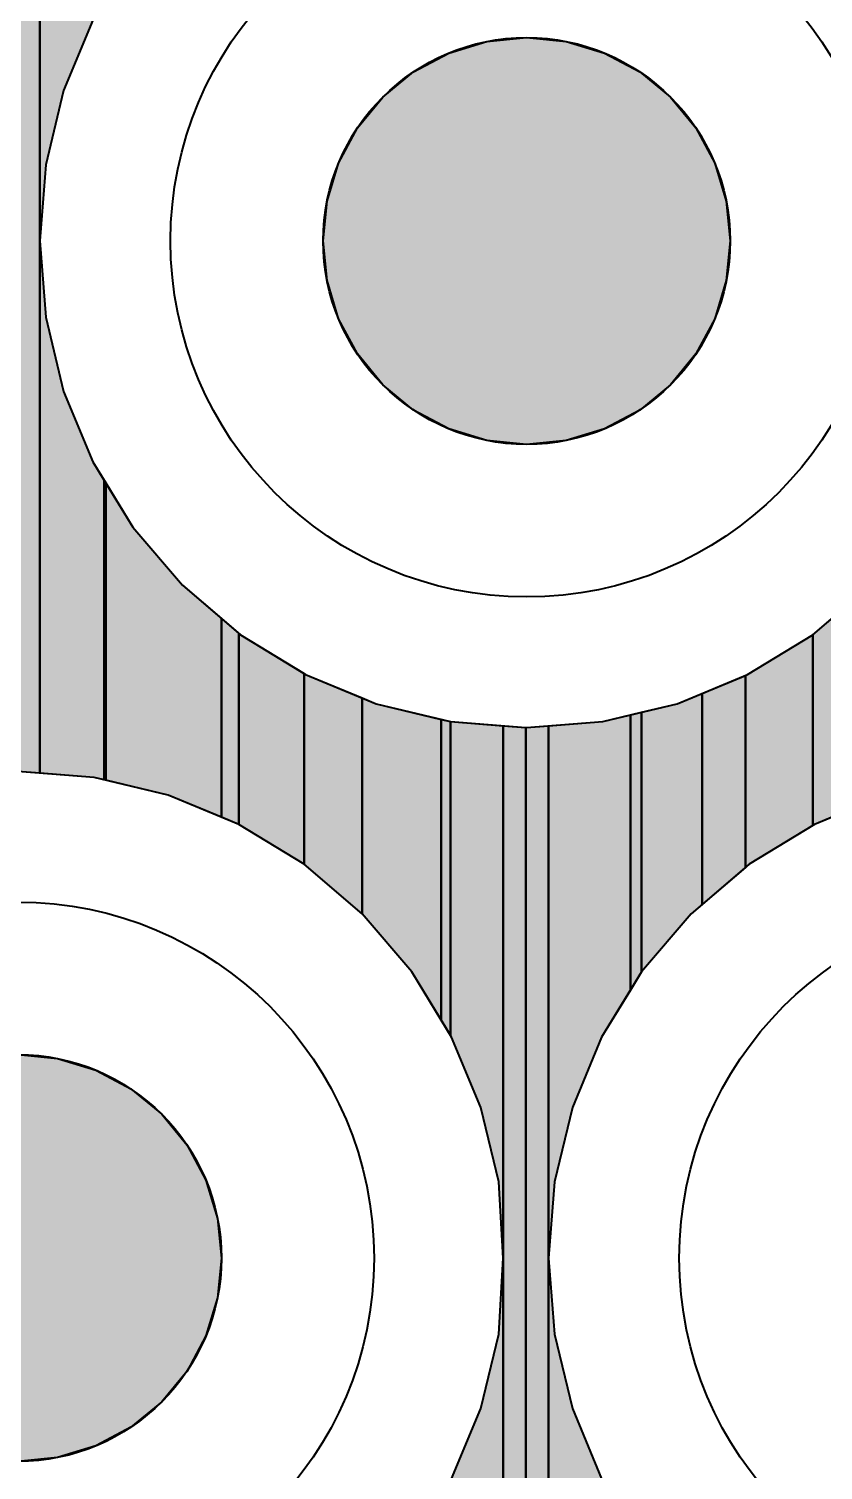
# Model space of a CAD drawing. Header units: millimetres. Extents: x 3.8 to 71.6, y 3.7 to 38.5.
# Drawn here: x 35.722 to 37.283, y 18.563 to 21.397 of the extents above; entities that cross this region are included whole.
import ezdxf

# ---------------------------------------------------------------- set-up
doc = ezdxf.new("R2010")
doc.units = ezdxf.units.MM
for name, color, linetype in [('bottom_copper', 7, 'Continuous'), ('drill_plated', 7, 'Continuous'), ('top_copper', 7, 'Continuous')]:
    doc.layers.add(name, color=color, linetype=linetype)

# ---------------------------------------------------------------- blocks, each defined once
blk = doc.blocks.new('Block7672')
at = {"layer": 'bottom_copper', "lineweight": 40}
for points in [[(0.6272, 15.7497), (0.5225, 15.7063), (0.5194, 15.7044), (0.5194, 16.0795), (0.6272, 16.1715), (0.6272, 15.7497)], [(0.5194, 15.7044), (0.3944, 15.6279), (0.387, 15.6216), (0.387, 15.9993), (0.3913, 16.0011), (0.5194, 16.0795), (0.5194, 15.7044)], [(0.387, 15.6216), (0.2802, 15.5304), (0.1827, 15.4162), (0.1827, 15.9268), (0.2526, 15.9436), (0.387, 15.9993), (0.387, 15.6216)], [(0.1827, 15.4162), (0.1043, 15.2881), (0.0468, 15.1494), (0.0117, 15.0034), (0, 14.8537), (0, 15.9002), (0.1066, 15.9085), (0.1827, 15.9268), (0.1827, 15.4162)], [(0, 13.6072), (-0.0431, 13.6106), (-0.0446, 13.6105), (-0.0446, 15.8969), (-0.0431, 15.8968), (0, 15.9002), (0, 13.6072)], [(0.1827, 13.5806), (0.1066, 13.5989), (0, 13.6072), (0, 14.8537), (0.0117, 14.704), (0.0468, 14.558), (0.1043, 14.4193), (0.1827, 14.2912), (0.1827, 13.5806)]]:
    blk.add_hatch(color=7, dxfattribs=at).paths.add_polyline_path(points, flags=0)
at = {"layer": 'bottom_copper', "color": 7, "lineweight": 40}
for points in [[(0.6272, 15.7497), (0.5225, 15.7063), (0.5194, 15.7044), (0.5194, 16.0795), (0.6272, 16.1715), (0.6272, 15.7497)], [(0.5194, 15.7044), (0.3944, 15.6279), (0.387, 15.6216), (0.387, 15.9993), (0.3913, 16.0011), (0.5194, 16.0795), (0.5194, 15.7044)], [(0.387, 15.6216), (0.2802, 15.5304), (0.1827, 15.4162), (0.1827, 15.9268), (0.2526, 15.9436), (0.387, 15.9993), (0.387, 15.6216)], [(0.1827, 15.4162), (0.1043, 15.2881), (0.0468, 15.1494), (0.0117, 15.0034), (0, 14.8537), (0, 15.9002), (0.1066, 15.9085), (0.1827, 15.9268), (0.1827, 15.4162)], [(0, 13.6072), (-0.0431, 13.6106), (-0.0446, 13.6105), (-0.0446, 15.8969), (-0.0431, 15.8968), (0, 15.9002), (0, 13.6072)], [(0.1827, 13.5806), (0.1066, 13.5989), (0, 13.6072), (0, 14.8537), (0.0117, 14.704), (0.0468, 14.558), (0.1043, 14.4193), (0.1827, 14.2912), (0.1827, 13.5806)]]:
    blk.add_lwpolyline(points, close=True, dxfattribs=at)
blk = doc.blocks.new('Block8641')
at = {"layer": 'bottom_copper', "lineweight": 40}
for points in [[(0.3664, 15.8072), (0.3233, 15.8106), (0.2773, 15.807), (0.2773, 22.0462), (0.3233, 22.0573), (0.3664, 22.0469), (0.3664, 15.8072)], [(0.4932, 17.3249), (0.4707, 17.2881), (0.4132, 17.1494), (0.3781, 17.0034), (0.3664, 16.8537), (0.3664, 22.0469), (0.3936, 22.0404), (0.473, 22.0341), (0.4932, 22.0357), (0.4932, 17.3249)], [(0.4932, 15.794), (0.4733, 15.7988), (0.3664, 15.8072), (0.3664, 16.8537), (0.3781, 16.704), (0.4132, 16.558), (0.4707, 16.4193), (0.4932, 16.3825), (0.4932, 15.794)], [(0.7577, 15.7063), (0.619, 15.7638), (0.4932, 15.794), (0.4932, 16.3825), (0.5491, 16.2912), (0.6466, 16.177), (0.7577, 16.0821), (0.7577, 15.7063)], [(0.8858, 15.6279), (0.7577, 15.7063), (0.7577, 16.0821), (0.7608, 16.0795), (0.8858, 16.003), (0.8858, 15.6279)], [(1, 15.5304), (0.8858, 15.6279), (0.8858, 16.003), (0.8889, 16.0011), (1, 15.955), (1, 15.5304)], [(1.1736, 15.2919), (1.0975, 15.4162), (1, 15.5304), (1, 15.955), (1.0276, 15.9436), (1.1736, 15.9085), (1.1736, 15.2919)], [(1.2773, 14.8537), (1.2685, 15.0034), (1.2334, 15.1494), (1.1759, 15.2881), (1.1736, 15.2919), (1.1736, 15.9085), (1.2773, 15.9004), (1.2773, 14.8537)], [(1.3218, 13.6105), (1.2773, 13.607), (1.2773, 15.9004), (1.3218, 15.8969), (1.3218, 13.6105)], [(1.2773, 13.607), (1.1736, 13.5989), (1.1736, 14.4155), (1.1759, 14.4193), (1.2334, 14.558), (1.2685, 14.704), (1.2773, 14.8537), (1.2773, 13.607)]]:
    blk.add_hatch(color=7, dxfattribs=at).paths.add_polyline_path(points, flags=0)
at = {"layer": 'bottom_copper', "color": 7, "lineweight": 40}
for points in [[(0.3664, 15.8072), (0.3233, 15.8106), (0.2773, 15.807), (0.2773, 22.0462), (0.3233, 22.0573), (0.3664, 22.0469), (0.3664, 15.8072)], [(0.4932, 17.3249), (0.4707, 17.2881), (0.4132, 17.1494), (0.3781, 17.0034), (0.3664, 16.8537), (0.3664, 22.0469), (0.3936, 22.0404), (0.473, 22.0341), (0.4932, 22.0357), (0.4932, 17.3249)], [(0.4932, 15.794), (0.4733, 15.7988), (0.3664, 15.8072), (0.3664, 16.8537), (0.3781, 16.704), (0.4132, 16.558), (0.4707, 16.4193), (0.4932, 16.3825), (0.4932, 15.794)], [(0.7577, 15.7063), (0.619, 15.7638), (0.4932, 15.794), (0.4932, 16.3825), (0.5491, 16.2912), (0.6466, 16.177), (0.7577, 16.0821), (0.7577, 15.7063)], [(0.8858, 15.6279), (0.7577, 15.7063), (0.7577, 16.0821), (0.7608, 16.0795), (0.8858, 16.003), (0.8858, 15.6279)], [(1, 15.5304), (0.8858, 15.6279), (0.8858, 16.003), (0.8889, 16.0011), (1, 15.955), (1, 15.5304)], [(1.1736, 15.2919), (1.0975, 15.4162), (1, 15.5304), (1, 15.955), (1.0276, 15.9436), (1.1736, 15.9085), (1.1736, 15.2919)], [(1.2773, 14.8537), (1.2685, 15.0034), (1.2334, 15.1494), (1.1759, 15.2881), (1.1736, 15.2919), (1.1736, 15.9085), (1.2773, 15.9004), (1.2773, 14.8537)], [(1.3218, 13.6105), (1.2773, 13.607), (1.2773, 15.9004), (1.3218, 15.8969), (1.3218, 13.6105)], [(1.2773, 13.607), (1.1736, 13.5989), (1.1736, 14.4155), (1.1759, 14.4193), (1.2334, 14.558), (1.2685, 14.704), (1.2773, 14.8537), (1.2773, 13.607)]]:
    blk.add_lwpolyline(points, close=True, dxfattribs=at)
blk = doc.blocks.new('Block34524')
at = {"layer": 'top_copper', "lineweight": 40}
for points in [[(0.6231, 15.748), (0.5225, 15.7063), (0.5194, 15.7044), (0.5194, 16.0795), (0.6231, 16.168), (0.6231, 15.748)], [(0.5194, 15.7044), (0.3944, 15.6279), (0.3018, 15.5488), (0.3018, 15.964), (0.3913, 16.0011), (0.5194, 16.0795), (0.5194, 15.7044)], [(0.3018, 15.5488), (0.2802, 15.5304), (0.1827, 15.4162), (0.1609, 15.3806), (0.1609, 15.9216), (0.2526, 15.9436), (0.3018, 15.964), (0.3018, 15.5488)], [(0.1609, 15.3806), (0.1043, 15.2881), (0.0468, 15.1494), (0.0117, 15.0034), (0, 14.8537), (0, 15.9002), (0.1066, 15.9085), (0.1609, 15.9216), (0.1609, 15.3806)], [(0, 13.6072), (-0.0431, 13.6106), (-0.0446, 13.6105), (-0.0446, 15.8969), (-0.0431, 15.8968), (0, 15.9002), (0, 13.6072)], [(0.1609, 13.5858), (0.1066, 13.5989), (0, 13.6072), (0, 14.8537), (0.0117, 14.704), (0.0468, 14.558), (0.1043, 14.4193), (0.1609, 14.3268), (0.1609, 13.5858)]]:
    blk.add_hatch(color=7, dxfattribs=at).paths.add_polyline_path(points, flags=0)
at = {"layer": 'top_copper', "color": 7, "lineweight": 40}
for points in [[(0.6231, 15.748), (0.5225, 15.7063), (0.5194, 15.7044), (0.5194, 16.0795), (0.6231, 16.168), (0.6231, 15.748)], [(0.5194, 15.7044), (0.3944, 15.6279), (0.3018, 15.5488), (0.3018, 15.964), (0.3913, 16.0011), (0.5194, 16.0795), (0.5194, 15.7044)], [(0.3018, 15.5488), (0.2802, 15.5304), (0.1827, 15.4162), (0.1609, 15.3806), (0.1609, 15.9216), (0.2526, 15.9436), (0.3018, 15.964), (0.3018, 15.5488)], [(0.1609, 15.3806), (0.1043, 15.2881), (0.0468, 15.1494), (0.0117, 15.0034), (0, 14.8537), (0, 15.9002), (0.1066, 15.9085), (0.1609, 15.9216), (0.1609, 15.3806)], [(0, 13.6072), (-0.0431, 13.6106), (-0.0446, 13.6105), (-0.0446, 15.8969), (-0.0431, 15.8968), (0, 15.9002), (0, 13.6072)], [(0.1609, 13.5858), (0.1066, 13.5989), (0, 13.6072), (0, 14.8537), (0.0117, 14.704), (0.0468, 14.558), (0.1043, 14.4193), (0.1609, 14.3268), (0.1609, 13.5858)]]:
    blk.add_lwpolyline(points, close=True, dxfattribs=at)
blk = doc.blocks.new('Block35240')
at = {"layer": 'top_copper', "lineweight": 40}
for points in [[(-0.1043, 15.8072), (-0.1474, 15.8106), (-0.1489, 15.8105), (-0.1489, 24.13), (-0.1043, 24.1027), (-0.1043, 15.8072)], [(0.0254, 17.3296), (0, 17.2881), (-0.0575, 17.1494), (-0.0926, 17.0034), (-0.1043, 16.8537), (-0.1043, 24.1027), (-0.0812, 24.0886), (0.0254, 24.0444), (0.0254, 17.3296)], [(0.0254, 15.7933), (0.0023, 15.7989), (-0.1043, 15.8072), (-0.1043, 16.8537), (-0.0926, 16.704), (-0.0575, 16.558), (0, 16.4193), (0.0254, 16.3778), (0.0254, 15.7933)], [(0.2526, 15.7206), (0.1483, 15.7638), (0.0254, 15.7933), (0.0254, 16.3778), (0.0784, 16.2912), (0.1759, 16.177), (0.2526, 16.1115), (0.2526, 15.7206)], [(0.4151, 15.6279), (0.287, 15.7063), (0.2526, 15.7206), (0.2526, 16.1115), (0.2901, 16.0795), (0.4151, 16.003), (0.4151, 15.6279)], [(0.5293, 15.5304), (0.4151, 15.6279), (0.4151, 16.003), (0.4182, 16.0011), (0.5293, 15.955), (0.5293, 15.5304)], [(0.6848, 15.3214), (0.6268, 15.4162), (0.5293, 15.5304), (0.5293, 15.955), (0.5569, 15.9436), (0.6848, 15.9129), (0.6848, 15.3214)], [(0.8066, 14.8537), (0.7978, 15.0034), (0.7627, 15.1494), (0.7052, 15.2881), (0.6848, 15.3214), (0.6848, 15.9129), (0.7029, 15.9085), (0.8066, 15.9004), (0.8066, 14.8537)], [(0.8511, 13.6105), (0.8066, 13.607), (0.8066, 15.9004), (0.8511, 15.8969), (0.8511, 13.6105)], [(0.8066, 13.607), (0.7029, 13.5989), (0.6848, 13.5945), (0.6848, 14.386), (0.7052, 14.4193), (0.7627, 14.558), (0.7978, 14.704), (0.8066, 14.8537), (0.8066, 13.607)]]:
    blk.add_hatch(color=7, dxfattribs=at).paths.add_polyline_path(points, flags=0)
at = {"layer": 'top_copper', "color": 7, "lineweight": 40}
for points in [[(-0.1043, 15.8072), (-0.1474, 15.8106), (-0.1489, 15.8105), (-0.1489, 24.13), (-0.1043, 24.1027), (-0.1043, 15.8072)], [(0.0254, 17.3296), (0, 17.2881), (-0.0575, 17.1494), (-0.0926, 17.0034), (-0.1043, 16.8537), (-0.1043, 24.1027), (-0.0812, 24.0886), (0.0254, 24.0444), (0.0254, 17.3296)], [(0.0254, 15.7933), (0.0023, 15.7989), (-0.1043, 15.8072), (-0.1043, 16.8537), (-0.0926, 16.704), (-0.0575, 16.558), (0, 16.4193), (0.0254, 16.3778), (0.0254, 15.7933)], [(0.2526, 15.7206), (0.1483, 15.7638), (0.0254, 15.7933), (0.0254, 16.3778), (0.0784, 16.2912), (0.1759, 16.177), (0.2526, 16.1115), (0.2526, 15.7206)], [(0.4151, 15.6279), (0.287, 15.7063), (0.2526, 15.7206), (0.2526, 16.1115), (0.2901, 16.0795), (0.4151, 16.003), (0.4151, 15.6279)], [(0.5293, 15.5304), (0.4151, 15.6279), (0.4151, 16.003), (0.4182, 16.0011), (0.5293, 15.955), (0.5293, 15.5304)], [(0.6848, 15.3214), (0.6268, 15.4162), (0.5293, 15.5304), (0.5293, 15.955), (0.5569, 15.9436), (0.6848, 15.9129), (0.6848, 15.3214)], [(0.8066, 14.8537), (0.7978, 15.0034), (0.7627, 15.1494), (0.7052, 15.2881), (0.6848, 15.3214), (0.6848, 15.9129), (0.7029, 15.9085), (0.8066, 15.9004), (0.8066, 14.8537)], [(0.8511, 13.6105), (0.8066, 13.607), (0.8066, 15.9004), (0.8511, 15.8969), (0.8511, 13.6105)], [(0.8066, 13.607), (0.7029, 13.5989), (0.6848, 13.5945), (0.6848, 14.386), (0.7052, 14.4193), (0.7627, 14.558), (0.7978, 14.704), (0.8066, 14.8537), (0.8066, 13.607)]]:
    blk.add_lwpolyline(points, close=True, dxfattribs=at)

msp = doc.modelspace()

# ---------------------------------------------------------------- hatches: boundary and pattern name
at = {"layer": 'bottom_copper', "lineweight": 40}
for points in [[(37.0923, 20.902), (37.0696, 20.8269), (37.0326, 20.7578), (36.9828, 20.6972), (36.9222, 20.6474), (36.8531, 20.6104), (36.778, 20.5877), (36.7, 20.58), (36.622, 20.5877), (36.5469, 20.6104), (36.4778, 20.6474), (36.4172, 20.6972), (36.3674, 20.7578), (36.3304, 20.8269), (36.3077, 20.902), (36.3, 20.98), (36.3077, 21.058), (36.3304, 21.1331), (36.3674, 21.2022), (36.4172, 21.2628), (36.4778, 21.3126), (36.5469, 21.3496), (36.622, 21.3723), (36.7, 21.38), (36.778, 21.3723), (36.8531, 21.3496), (36.9222, 21.3126), (36.9828, 21.2628), (37.0326, 21.2022), (37.0696, 21.1331), (37.0923, 21.058), (37.1, 20.98), (37.0923, 20.902)], [(36.0923, 18.902), (36.0696, 18.8269), (36.0326, 18.7578), (35.9828, 18.6972), (35.9222, 18.6474), (35.8531, 18.6104), (35.778, 18.5877), (35.7, 18.58), (35.622, 18.5877), (35.5469, 18.6104), (35.4778, 18.6474), (35.4172, 18.6972), (35.3674, 18.7578), (35.3304, 18.8269), (35.3077, 18.902), (35.3, 18.98), (35.3077, 19.058), (35.3304, 19.1331), (35.3674, 19.2022), (35.4172, 19.2628), (35.4778, 19.3126), (35.5469, 19.3496), (35.622, 19.3723), (35.7, 19.38), (35.778, 19.3723), (35.8531, 19.3496), (35.9222, 19.3126), (35.9828, 19.2628), (36.0326, 19.2022), (36.0696, 19.1331), (36.0923, 19.058), (36.1, 18.98), (36.0923, 18.902)]]:
    msp.add_hatch(color=7, dxfattribs=at).paths.add_polyline_path(points, flags=0)
at = {"layer": 'drill_plated', "lineweight": 40}
for points in [[(37.0923, 20.902), (37.0696, 20.8269), (37.0326, 20.7578), (36.9828, 20.6972), (36.9222, 20.6474), (36.8531, 20.6104), (36.778, 20.5877), (36.7, 20.58), (36.622, 20.5877), (36.5469, 20.6104), (36.4778, 20.6474), (36.4172, 20.6972), (36.3674, 20.7578), (36.3304, 20.8269), (36.3077, 20.902), (36.3, 20.98), (36.3077, 21.058), (36.3304, 21.1331), (36.3674, 21.2022), (36.4172, 21.2628), (36.4778, 21.3126), (36.5469, 21.3496), (36.622, 21.3723), (36.7, 21.38), (36.778, 21.3723), (36.8531, 21.3496), (36.9222, 21.3126), (36.9828, 21.2628), (37.0326, 21.2022), (37.0696, 21.1331), (37.0923, 21.058), (37.1, 20.98), (37.0923, 20.902)], [(36.0923, 18.902), (36.0696, 18.8269), (36.0326, 18.7578), (35.9828, 18.6972), (35.9222, 18.6474), (35.8531, 18.6104), (35.778, 18.5877), (35.7, 18.58), (35.622, 18.5877), (35.5469, 18.6104), (35.4778, 18.6474), (35.4172, 18.6972), (35.3674, 18.7578), (35.3304, 18.8269), (35.3077, 18.902), (35.3, 18.98), (35.3077, 19.058), (35.3304, 19.1331), (35.3674, 19.2022), (35.4172, 19.2628), (35.4778, 19.3126), (35.5469, 19.3496), (35.622, 19.3723), (35.7, 19.38), (35.778, 19.3723), (35.8531, 19.3496), (35.9222, 19.3126), (35.9828, 19.2628), (36.0326, 19.2022), (36.0696, 19.1331), (36.0923, 19.058), (36.1, 18.98), (36.0923, 18.902)]]:
    msp.add_hatch(color=7, dxfattribs=at).paths.add_polyline_path(points, flags=0)
at = {"layer": 'top_copper', "lineweight": 40}
for points in [[(37.0923, 20.902), (37.0696, 20.8269), (37.0326, 20.7578), (36.9828, 20.6972), (36.9222, 20.6474), (36.8531, 20.6104), (36.778, 20.5877), (36.7, 20.58), (36.622, 20.5877), (36.5469, 20.6104), (36.4778, 20.6474), (36.4172, 20.6972), (36.3674, 20.7578), (36.3304, 20.8269), (36.3077, 20.902), (36.3, 20.98), (36.3077, 21.058), (36.3304, 21.1331), (36.3674, 21.2022), (36.4172, 21.2628), (36.4778, 21.3126), (36.5469, 21.3496), (36.622, 21.3723), (36.7, 21.38), (36.778, 21.3723), (36.8531, 21.3496), (36.9222, 21.3126), (36.9828, 21.2628), (37.0326, 21.2022), (37.0696, 21.1331), (37.0923, 21.058), (37.1, 20.98), (37.0923, 20.902)], [(36.0923, 18.902), (36.0696, 18.8269), (36.0326, 18.7578), (35.9828, 18.6972), (35.9222, 18.6474), (35.8531, 18.6104), (35.778, 18.5877), (35.7, 18.58), (35.622, 18.5877), (35.5469, 18.6104), (35.4778, 18.6474), (35.4172, 18.6972), (35.3674, 18.7578), (35.3304, 18.8269), (35.3077, 18.902), (35.3, 18.98), (35.3077, 19.058), (35.3304, 19.1331), (35.3674, 19.2022), (35.4172, 19.2628), (35.4778, 19.3126), (35.5469, 19.3496), (35.622, 19.3723), (35.7, 19.38), (35.778, 19.3723), (35.8531, 19.3496), (35.9222, 19.3126), (35.9828, 19.2628), (36.0326, 19.2022), (36.0696, 19.1331), (36.0923, 19.058), (36.1, 18.98), (36.0923, 18.902)]]:
    msp.add_hatch(color=7, dxfattribs=at).paths.add_polyline_path(points, flags=0)

# ---------------------------------------------------------------- linework, layer by layer
at = {"layer": 'bottom_copper', "color": 7, "lineweight": 40}
for p, q in [((35.8474, 21.4144), (35.7899, 21.2757)), ((35.7899, 21.2757), (35.7548, 21.1297)), ((35.7548, 21.1297), (35.7431, 20.98)), ((35.7431, 20.98), (35.7548, 20.8303)), ((35.7548, 20.8303), (35.7899, 20.6843)), ((35.7899, 20.6843), (35.8474, 20.5456)), ((35.8474, 20.5456), (35.9258, 20.4175)), ((35.9258, 20.4175), (36.0233, 20.3033)), ((36.0233, 20.3033), (36.1375, 20.2058)), ((37.2625, 20.2058), (37.3767, 20.3033)), ((36.1375, 20.2058), (36.2656, 20.1274)), ((37.1344, 20.1274), (37.2625, 20.2058)), ((36.2656, 20.1274), (36.4043, 20.0699)), ((36.9957, 20.0699), (37.1344, 20.1274)), ((36.4043, 20.0699), (36.5503, 20.0348)), ((36.8497, 20.0348), (36.9957, 20.0699)), ((36.5503, 20.0348), (36.6985, 20.0232)), ((36.6985, 17.7368), (36.6985, 20.0232)), ((36.6985, 20.0232), (36.7, 20.0231)), ((36.6985, 20.0232), (36.6985, 17.7368)), ((36.7, 20.0231), (36.8497, 20.0348)), ((35.8497, 19.9252), (35.7, 19.9369)), ((35.9957, 19.8901), (35.8497, 19.9252)), ((36.1344, 19.8326), (35.9957, 19.8901)), ((37.4043, 19.8901), (37.2656, 19.8326)), ((36.2625, 19.7542), (36.1344, 19.8326)), ((37.2656, 19.8326), (37.1375, 19.7542)), ((36.3767, 19.6567), (36.2625, 19.7542)), ((37.1375, 19.7542), (37.0233, 19.6567)), ((36.4742, 19.5425), (36.3767, 19.6567)), ((37.0233, 19.6567), (36.9258, 19.5425)), ((36.5526, 19.4144), (36.4742, 19.5425)), ((36.9258, 19.5425), (36.8474, 19.4144)), ((36.6101, 19.2757), (36.5526, 19.4144)), ((36.8474, 19.4144), (36.7899, 19.2757)), ((36.6452, 19.1297), (36.6101, 19.2757)), ((36.7899, 19.2757), (36.7548, 19.1297)), ((36.654, 18.98), (36.6452, 19.1297)), ((36.7548, 19.1297), (36.7431, 18.98)), ((36.6452, 18.8303), (36.654, 18.98)), ((36.7431, 18.98), (36.7548, 18.8303)), ((36.6101, 18.6843), (36.6452, 18.8303)), ((36.7548, 18.8303), (36.7899, 18.6843)), ((36.5526, 18.5456), (36.6101, 18.6843)), ((36.7899, 18.6843), (36.8474, 18.5456))]:
    msp.add_line(p, q, dxfattribs=at)
msp.add_lwpolyline([(37.0923, 20.902), (37.0696, 20.8269), (37.0326, 20.7578), (36.9828, 20.6972), (36.9222, 20.6474), (36.8531, 20.6104), (36.778, 20.5877), (36.7, 20.58), (36.622, 20.5877), (36.5469, 20.6104), (36.4778, 20.6474), (36.4172, 20.6972), (36.3674, 20.7578), (36.3304, 20.8269), (36.3077, 20.902), (36.3, 20.98), (36.3077, 21.058), (36.3304, 21.1331), (36.3674, 21.2022), (36.4172, 21.2628), (36.4778, 21.3126), (36.5469, 21.3496), (36.622, 21.3723), (36.7, 21.38), (36.778, 21.3723), (36.8531, 21.3496), (36.9222, 21.3126), (36.9828, 21.2628), (37.0326, 21.2022), (37.0696, 21.1331), (37.0923, 21.058), (37.1, 20.98), (37.0923, 20.902)], close=True, dxfattribs=at)
msp.add_lwpolyline([(35.7, 19.38), (35.778, 19.3723), (35.8531, 19.3496), (35.9222, 19.3126), (35.9828, 19.2628), (36.0326, 19.2022), (36.0696, 19.1331), (36.0923, 19.058), (36.1, 18.98), (36.0923, 18.902), (36.0923, 18.902), (36.0696, 18.8269), (36.0326, 18.7578), (35.9828, 18.6972), (35.9222, 18.6474), (35.8531, 18.6104), (35.778, 18.5877), (35.7, 18.58)], dxfattribs=at)
for centre, major_axis in [((36.7, 20.98), (0.7, 0)), ((36.7, 20.98), (0.4, 0)), ((35.7, 18.98), (0.7, 0)), ((37.7, 18.98), (0.7, 0)), ((35.7, 18.98), (0.4, 0))]:
    msp.add_ellipse(centre, major_axis=major_axis, ratio=1, dxfattribs=at)
at = {"layer": 'drill_plated', "color": 7, "lineweight": 40}
msp.add_lwpolyline([(37.0923, 20.902), (37.0696, 20.8269), (37.0326, 20.7578), (36.9828, 20.6972), (36.9222, 20.6474), (36.8531, 20.6104), (36.778, 20.5877), (36.7, 20.58), (36.622, 20.5877), (36.5469, 20.6104), (36.4778, 20.6474), (36.4172, 20.6972), (36.3674, 20.7578), (36.3304, 20.8269), (36.3077, 20.902), (36.3, 20.98), (36.3077, 21.058), (36.3304, 21.1331), (36.3674, 21.2022), (36.4172, 21.2628), (36.4778, 21.3126), (36.5469, 21.3496), (36.622, 21.3723), (36.7, 21.38), (36.778, 21.3723), (36.8531, 21.3496), (36.9222, 21.3126), (36.9828, 21.2628), (37.0326, 21.2022), (37.0696, 21.1331), (37.0923, 21.058), (37.1, 20.98), (37.0923, 20.902)], close=True, dxfattribs=at)
msp.add_lwpolyline([(35.7, 19.38), (35.778, 19.3723), (35.8531, 19.3496), (35.9222, 19.3126), (35.9828, 19.2628), (36.0326, 19.2022), (36.0696, 19.1331), (36.0923, 19.058), (36.1, 18.98), (36.0923, 18.902), (36.0923, 18.902), (36.0696, 18.8269), (36.0326, 18.7578), (35.9828, 18.6972), (35.9222, 18.6474), (35.8531, 18.6104), (35.778, 18.5877), (35.7, 18.58)], dxfattribs=at)
for centre in [(36.7, 20.98), (35.7, 18.98)]:
    msp.add_ellipse(centre, major_axis=(0.4, 0), ratio=1, dxfattribs=at)
at = {"layer": 'top_copper', "color": 7, "lineweight": 40}
for p, q in [((35.8474, 21.4144), (35.7899, 21.2757)), ((35.7899, 21.2757), (35.7548, 21.1297)), ((35.7548, 21.1297), (35.7431, 20.98)), ((35.7431, 20.98), (35.7548, 20.8303)), ((35.7548, 20.8303), (35.7899, 20.6843)), ((35.7899, 20.6843), (35.8474, 20.5456)), ((35.8474, 20.5456), (35.9258, 20.4175)), ((35.9258, 20.4175), (36.0233, 20.3033)), ((36.0233, 20.3033), (36.1375, 20.2058)), ((37.2625, 20.2058), (37.3767, 20.3033)), ((36.1375, 20.2058), (36.2656, 20.1274)), ((37.1344, 20.1274), (37.2625, 20.2058)), ((36.2656, 20.1274), (36.4043, 20.0699)), ((36.9957, 20.0699), (37.1344, 20.1274)), ((36.4043, 20.0699), (36.5503, 20.0348)), ((36.8497, 20.0348), (36.9957, 20.0699)), ((36.5503, 20.0348), (36.6985, 20.0232)), ((36.6985, 17.7368), (36.6985, 20.0232)), ((36.6985, 20.0232), (36.7, 20.0231)), ((36.6985, 20.0232), (36.6985, 17.7368)), ((36.7, 20.0231), (36.8497, 20.0348)), ((35.8497, 19.9252), (35.7, 19.9369)), ((35.9957, 19.8901), (35.8497, 19.9252)), ((36.1344, 19.8326), (35.9957, 19.8901)), ((37.4043, 19.8901), (37.2656, 19.8326)), ((36.2625, 19.7542), (36.1344, 19.8326)), ((37.2656, 19.8326), (37.1375, 19.7542)), ((36.3767, 19.6567), (36.2625, 19.7542)), ((37.1375, 19.7542), (37.0233, 19.6567)), ((36.4742, 19.5425), (36.3767, 19.6567)), ((37.0233, 19.6567), (36.9258, 19.5425)), ((36.5526, 19.4144), (36.4742, 19.5425)), ((36.9258, 19.5425), (36.8474, 19.4144)), ((36.6101, 19.2757), (36.5526, 19.4144)), ((36.8474, 19.4144), (36.7899, 19.2757)), ((36.6452, 19.1297), (36.6101, 19.2757)), ((36.7899, 19.2757), (36.7548, 19.1297)), ((36.654, 18.98), (36.6452, 19.1297)), ((36.7548, 19.1297), (36.7431, 18.98)), ((36.6452, 18.8303), (36.654, 18.98)), ((36.7431, 18.98), (36.7548, 18.8303)), ((36.6101, 18.6843), (36.6452, 18.8303)), ((36.7548, 18.8303), (36.7899, 18.6843)), ((36.5526, 18.5456), (36.6101, 18.6843)), ((36.7899, 18.6843), (36.8474, 18.5456))]:
    msp.add_line(p, q, dxfattribs=at)
msp.add_lwpolyline([(37.0923, 20.902), (37.0696, 20.8269), (37.0326, 20.7578), (36.9828, 20.6972), (36.9222, 20.6474), (36.8531, 20.6104), (36.778, 20.5877), (36.7, 20.58), (36.622, 20.5877), (36.5469, 20.6104), (36.4778, 20.6474), (36.4172, 20.6972), (36.3674, 20.7578), (36.3304, 20.8269), (36.3077, 20.902), (36.3, 20.98), (36.3077, 21.058), (36.3304, 21.1331), (36.3674, 21.2022), (36.4172, 21.2628), (36.4778, 21.3126), (36.5469, 21.3496), (36.622, 21.3723), (36.7, 21.38), (36.778, 21.3723), (36.8531, 21.3496), (36.9222, 21.3126), (36.9828, 21.2628), (37.0326, 21.2022), (37.0696, 21.1331), (37.0923, 21.058), (37.1, 20.98), (37.0923, 20.902)], close=True, dxfattribs=at)
msp.add_lwpolyline([(35.7, 19.38), (35.778, 19.3723), (35.8531, 19.3496), (35.9222, 19.3126), (35.9828, 19.2628), (36.0326, 19.2022), (36.0696, 19.1331), (36.0923, 19.058), (36.1, 18.98), (36.0923, 18.902), (36.0923, 18.902), (36.0696, 18.8269), (36.0326, 18.7578), (35.9828, 18.6972), (35.9222, 18.6474), (35.8531, 18.6104), (35.778, 18.5877), (35.7, 18.58)], dxfattribs=at)
for centre, major_axis in [((36.7, 20.98), (0.7, 0)), ((36.7, 20.98), (0.4, 0)), ((35.7, 18.98), (0.7, 0)), ((37.7, 18.98), (0.7, 0)), ((35.7, 18.98), (0.4, 0))]:
    msp.add_ellipse(centre, major_axis=major_axis, ratio=1, dxfattribs=at)

# ---------------------------------------------------------------- block references
at = {"layer": 'bottom_copper'}
for name, p in [('Block8641', (35.3767, 4.1263)), ('Block7672', (36.7431, 4.1263))]:
    msp.add_blockref(name, p, dxfattribs=at)
at = {"layer": 'top_copper'}
for name, p in [('Block34524', (36.7431, 4.1263)), ('Block35240', (35.8474, 4.1263))]:
    msp.add_blockref(name, p, dxfattribs=at)

doc.saveas('drawing.dxf')
